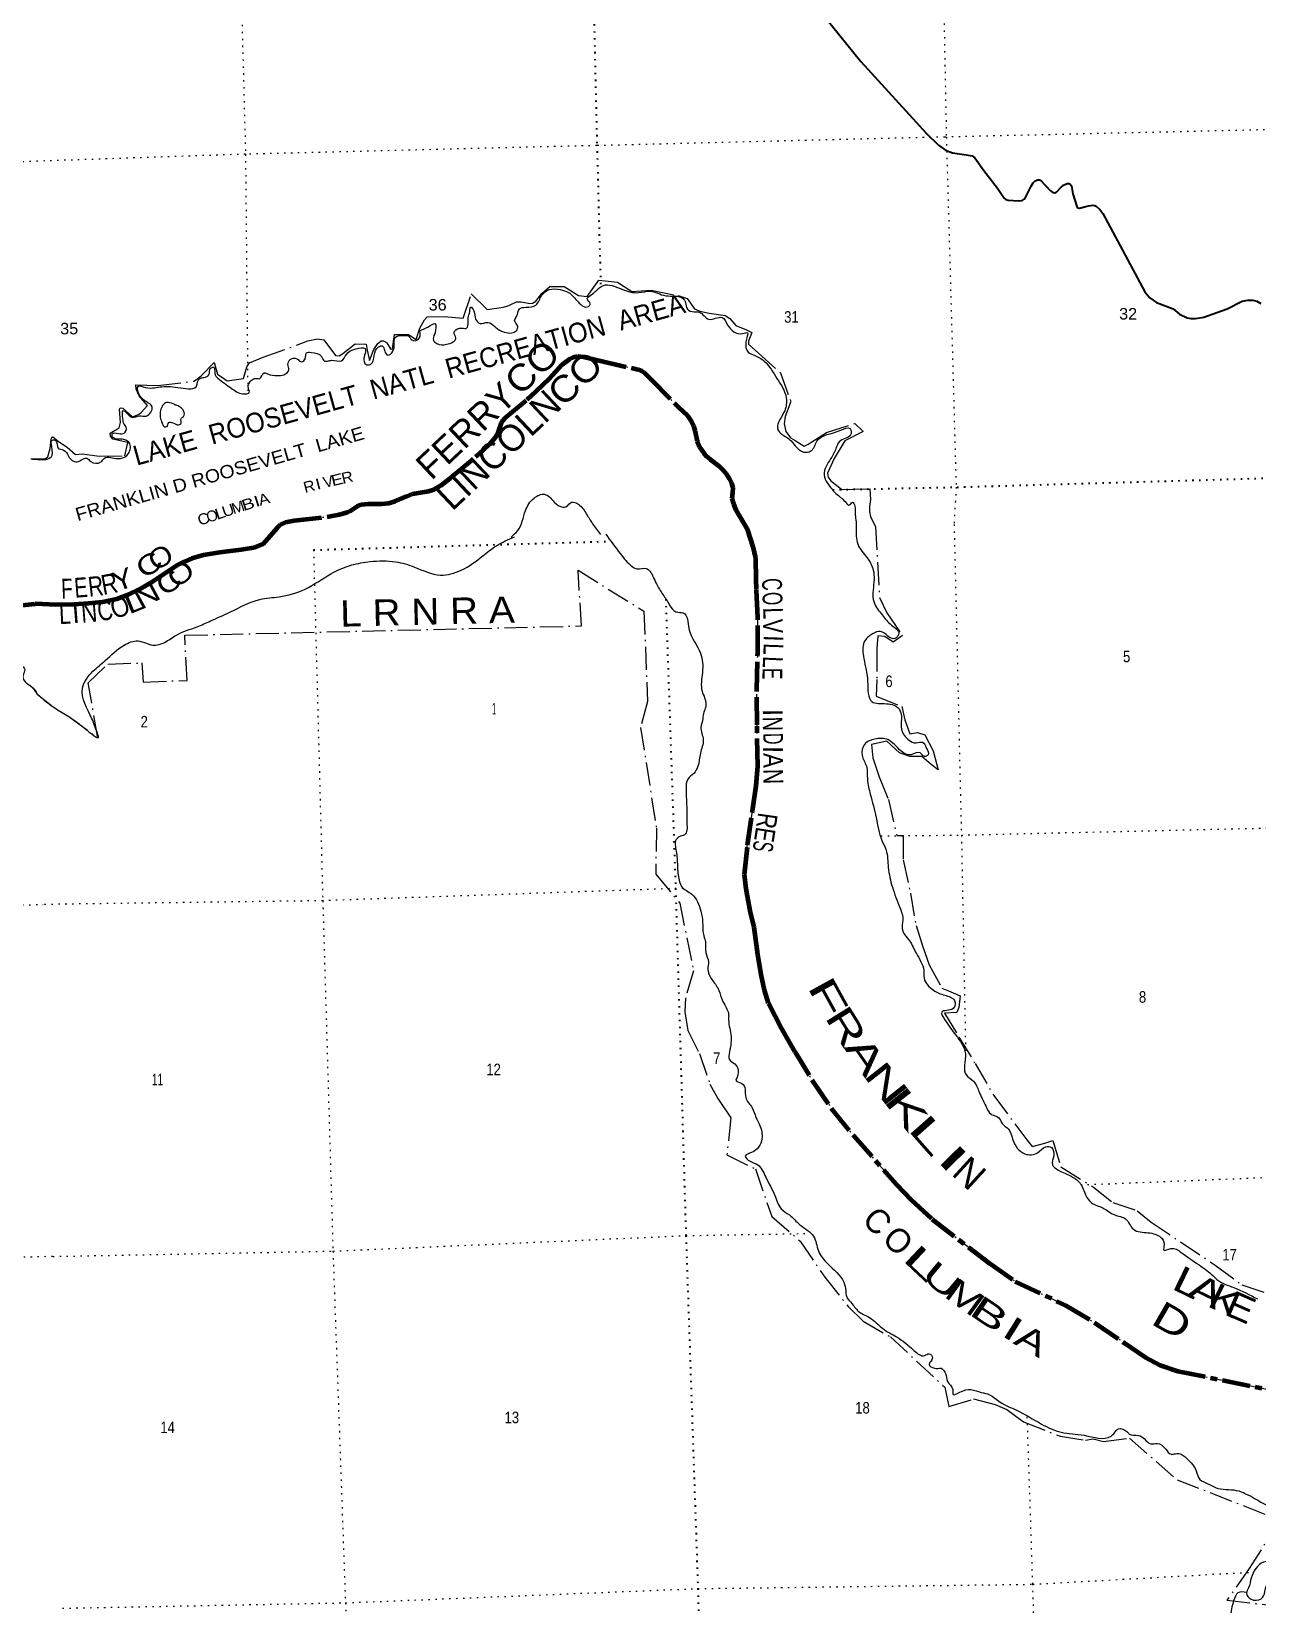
# Model space of a CAD drawing. Header units: feet. Extents: x 493183 to 745759, y 5472 to 195788.
# Drawn here: x 617686 to 636282, y 130156 to 154023 of the extents above; entities that cross this region are included whole.
import ezdxf
from ezdxf.enums import TextEntityAlignment as Align

# ---------------------------------------------------------------- set-up
doc = ezdxf.new("R2010")
doc.units = ezdxf.units.FT
doc.header["$LTSCALE"] = 70
for name, pattern in [('DOT_DASHED', [7.7, 5, -1.2, 0.3, -1.2]), ('DOTTED', [1.5, 0.3, -1.2]), ('LONG_DASH_SHORT_DASH', [9.9, 6, -1.2, 1.5, -1.2])]:
    doc.linetypes.add(name, pattern=pattern)
for name, color, linetype, lineweight in [('11', 7, 'LONG_DASH_SHORT_DASH', 60), ('29', 7, 'Continuous', 25), ('39', 7, 'Continuous', 13), ('44', 7, 'DOT_DASHED', 13), ('6', 7, 'DOTTED', 25), ('7', 7, 'DOTTED', 13)]:
    doc.layers.add(name, color=color, linetype=linetype, lineweight=lineweight)
doc.layers.add('12', color=7, linetype='Continuous')
doc.layers.add('41', color=7, linetype='Continuous')

msp = doc.modelspace()

# ---------------------------------------------------------------- linework, layer by layer
at = {"layer": '11'}
for points in [[(621200.18, 146250.31), (621412.48, 146494.46), (621461.76, 146543.42), (621540.29, 146580.37), (621669.36, 146603.35), (622196.02, 146663.29), (622352.26, 146694.82), (622480.54, 146730.85), (622525.47, 146752.4), (622632.57, 146822.79), (622692.57, 146844.67), (622794.2, 146858.33), (622998.58, 146857.35), (623101.76, 146866.57), (623202.01, 146896.79), (623382.11, 146974.6), (623466.8, 147005.69), (623707.1, 147046.16), (623787.27, 147073.41), (623898.14, 147138.75), (624036.5, 147244.15), (624475.95, 147613.88), (624630.85, 147761.89), (624722.51, 147868.14), (624765.35, 147933.74), (624815.56, 148087.19), (624834.06, 148120.77), (624867.21, 148156.9), (625205.94, 148439.1), (625338.5, 148563.92), (625541.55, 148759.37), (625735.6, 148971.54), (625852.88, 149056.68), (625909.05, 149081.32), (625975.25, 149095.41), (626057.02, 149087), (626289.47, 149031.76), (626887.04, 148893.42), (626940.53, 148875.24), (626976.42, 148853.33), (627081.27, 148750.02), (627499.3, 148324), (627633.75, 148196.92), (627677.79, 148133.63), (627725.15, 148038.4), (627746.75, 147970.98), (627782.14, 147808.7), (627817.15, 147722.1), (627886.75, 147619.94), (627924.88, 147576.98), (627982.78, 147526.23), (628111.07, 147432.22), (628158.52, 147388.66), (628215.61, 147322.59), (628269.71, 147242.26), (628305.52, 147167.25), (628321.92, 147100.76), (628316.6, 147028.79), (628311.17, 146935.04), (628332.24, 146856.76), (628369.99, 146764.04), (628549.32, 146456.45)], [(629264.3, 138549.29), (629061.96, 138902.99), (628865.55, 139279.8), (628801.8, 139475.51), (628753.84, 139713.76), (628705.48, 140019.5), (628646.73, 140432.89), (628592.77, 140657.75), (628526.81, 141016.36), (628503.07, 141230.32), (628546.54, 141675.27), (628621.72, 142192.22), (628679.9, 142579.05), (628701.95, 142875.4), (628692.16, 143504.41), (628685.98, 144038.57), (628700.75, 144592.01), (628703.9, 145128.93), (628683.31, 145558.19), (628676.24, 145715.63), (628671.33, 146030.95), (628629.78, 146205.57), (628550.21, 146454.92)], [(621200.18, 146250.31), (621054.51, 146190.39), (620865.16, 146159.51), (620544.19, 146118.9), (620296.03, 146078.62), (620118.49, 146026.82), (620000.37, 145977.62), (619889.67, 145920.17), (619753.62, 145831), (619512.58, 145666.95), (619338.07, 145568.78), (619154.44, 145476.22), (618979.23, 145411.18), (618764.91, 145366.68), (618552.32, 145344.59), (618329.71, 145329.81), (618054.46, 145324.41), (617854.71, 145332.64), (617739.97, 145337.78)], [(610960.62, 145969.26), (612603.27, 145560.39), (613423.38, 145391.81), (614495.53, 145270.3), (615584.87, 145148.55), (616071.74, 145171.02), (617736.43, 145337.94)], [(629264.3, 138549.29), (629531.91, 138099.95), (629824.89, 137674.1), (630152.41, 137272.18), (630805.44, 136531.41), (631029.61, 136296.29), (631348.59, 136003.05), (632219.54, 135330.75), (632607.59, 135058.39), (633372.16, 134695.56), (633821.73, 134426.43), (634259.13, 134128.19), (634579.07, 133910.35), (634805.7, 133786.48), (635074.46, 133698.37), (636683.87, 133368.64)]]:
    msp.add_lwpolyline(points, dxfattribs=at)
at = {"layer": '29'}
for points in [[(629414.7, 154624.07), (630266.89, 153566.81), (631258.89, 152474.34), (631441.96, 152298.85), (631549.63, 152223.91), (631653.95, 152181.25), (631862.13, 152153.54), (631952.21, 152134.91), (631992.11, 152106.06), (632129.1, 151914), (632338.17, 151647.08), (632439.06, 151493.19), (632464.81, 151474.45), (632499.2, 151461.56), (632659.07, 151455.72), (632710.57, 151460.4), (632740.74, 151478.79), (632762.06, 151502.56), (632847.55, 151676.08), (632879.09, 151727.39), (632909.52, 151755.5), (632949.31, 151771.89), (632977.4, 151771.89), (632990.84, 151765.58), (633136.56, 151610.29), (633178.69, 151579.85), (633208.42, 151575.24), (633220.82, 151579.85), (633239.55, 151589.22), (633301.38, 151661.66), (633337.85, 151692.27), (633396.37, 151718.03), (633424.45, 151718.03), (633437.44, 151710.81), (633461.9, 151680.56), (633482.89, 151559), (633543.83, 151369.06), (633557.87, 151347.98), (633580.11, 151339.95), (633679.73, 151368.54)], [(633679.73, 151368.54), (633716.37, 151379.05), (633782.57, 151387.8), (633813, 151383.12), (633833.4, 151373.51), (633892.58, 151322.22), (633934.44, 151263.1), (634571.63, 150074.59), (634650.93, 149980.23), (634752.36, 149911.6), (635004.26, 149816.48), (635098.64, 149736.08), (635212.75, 149676.2), (635268.85, 149666.39), (635339.06, 149666.39), (635468.51, 149687.7), (635820.68, 149813.85), (636050.61, 149933.39), (636134.45, 149945.2), (636209.77, 149947.44), (636270.62, 149928.7), (636331.48, 149895.91)]]:
    msp.add_lwpolyline(points, dxfattribs=at)
at = {"layer": '39'}
for points in [[(623576.33, 149486.34), (623708, 149544.07), (623803.65, 149590.82), (623801.42, 149437.34), (623781.75, 149335.92), (623835.41, 149286.76), (623980.89, 149276.19), (624121.58, 149376.54), (624095.44, 149454.63), (624122.71, 149493.66), (624236.99, 149520.68), (624277.4, 149517.63), (624309.67, 149679.92), (624333.52, 149775.39), (624347.98, 149842.37), (624393.78, 149784.94), (624423.15, 149658.48), (624487.34, 149591.41), (624609.93, 149608.54), (624714.39, 149544.48), (624769.91, 149501.42), (624831.18, 149470.62), (625038.64, 149481.75), (625061.07, 149552.96), (625014.52, 149640.65), (625043.4, 149695.86), (625086.84, 149814.02), (625183.04, 149838.58), (625337.49, 149872.64), (625426.59, 150020.18), (625539.42, 150105.71), (625704.8, 150105.72), (625830.87, 150064.39), (625975.68, 149918.54), (626134.65, 149851.78), (626161.96, 149888.78), (626115.71, 149964.37), (626176.64, 150028.44), (626390.76, 150177.02), (626526.41, 150156.11), (626774.62, 150069.32), (626893.84, 150060.13), (627068.75, 150082.58), (627306.43, 150013.7), (627569.71, 149969.67), (627605.43, 149912), (627634.14, 149811.76), (627736.02, 149769.84), (627816.84, 149763.75), (627958.68, 149656.18), (628159.69, 149683.31), (628245.24, 149568.31), (628340.51, 149467.69), (628472.33, 149438.61), (628548.67, 149450.57), (628541.86, 149399.94), (628521.8, 149314.66), (628555.99, 149156.01), (628645.83, 149111.78), (628801.38, 149020.7), (628993.43, 148758.92), (629133.89, 148463.57), (629110.48, 148269.2), (629037.2, 148134.16), (629003.18, 148042.48), (629008.77, 147980.04), (629136.59, 147868.09), (629206.58, 147811.26), (629396.33, 147642.29), (629508.85, 147659.17), (629599.97, 147806.76), (629960.88, 147973.06), (630099.35, 148000.67), (630119.45, 147922.43), (629954.81, 147811.4), (629872.01, 147653.93), (629738.6, 147422.54), (629707.5, 147294.59), (629756.91, 147172.66), (629908.52, 146996.69), (630044.81, 146868.81), (630083.91, 146837.46), (630137.32, 146879.15), (630175.06, 146821.53), (630177.72, 146714.6), (630190.4, 146609.93), (630196.43, 146501.13)], [(617675.41, 147536.71), (617784.29, 147529.67), (617901.24, 147530.52), (617983.08, 147564.82), (617993.23, 147724.55), (618002.86, 147823.71), (618049.37, 147818.79), (618090.63, 147700.69), (618174.02, 147672.45), (618246.92, 147579.35), (618378.13, 147493.74), (618526.03, 147547.83), (618583.72, 147498.77), (618737.15, 147492.43), (618790.27, 147546.22), (618996.06, 147543.18), (619137.96, 147595.11), (619176.03, 147767.64), (619085.68, 147832.04), (618915.27, 147872.29), (618910.14, 147916.58), (619004.72, 147924.95), (619091.34, 147929.09), (619123.45, 148016.68), (619087.83, 148070.32), (619073.83, 148146.69), (619074.75, 148271.88), (619130.17, 148232.86), (619218.5, 148168.4), (619324.87, 148189.17), (619427.77, 148187.65), (619515.01, 148329.08), (619424.31, 148407.62), (619305.76, 148552.09), (619301.64, 148636.78), (619416.93, 148623.45), (619664.75, 148633.55), (619945.57, 148614.18), (620194.65, 148654.59), (620201.71, 148695.14), (620254.47, 148763.06), (620300.58, 148774.28), (620376.27, 148812.47), (620406.01, 148914.14), (620448.03, 148927.28), (620466.42, 148836.88), (620514.68, 148761.35), (620716.02, 148612.85), (620893.69, 148524.33), (620989.93, 148546.88), (620971.55, 148637.27), (620994.28, 148696.37), (621037.47, 148743.86), (621099.6, 148759.52), (621142.08, 148754.5), (621216.52, 148843.13), (621267.36, 148826.2), (621411.12, 148803.48), (621511.7, 148814.02), (621590.46, 148890.64), (621576.36, 148971.05), (621608.82, 149044.52), (621709.35, 149057.07), (621785.13, 149010.48), (621838.45, 149056.19), (621856.4, 149145.46), (621930.82, 149153.34), (622083.65, 149090.46), (622129.7, 149022.95), (622190.16, 149024.43), (622238.34, 149033.68), (622387.79, 149025.23), (622461.98, 149123.94), (622603.13, 149206.13), (622746.18, 149211.65), (622728.43, 149033.56), (622756.13, 148973.68), (622826.78, 148971.37), (622885.95, 149106.06), (622949.26, 149236.81), (623007.31, 149254.38), (623043.58, 149174.52), (623091.54, 149111.09), (623166.68, 149171.47), (623188.21, 149279), (623201.82, 149380.27), (623328.15, 149409.61), (623402.93, 149403.36), (623456.89, 149342.1), (623553.54, 149348.5), (623576.33, 149486.34)], [(619885.52, 148352.28), (619701.4, 148376.04), (619668.14, 148334.85), (619640.06, 148166.6), (619666.35, 148082.46), (619708.12, 148024.93), (619755.84, 148052.35), (619766.98, 148090.98), (619831.68, 148084.48), (619917.09, 148056.29), (619956.8, 148081.49), (619953.43, 148135.92), (620004.28, 148199.74), (619979.95, 148285.96), (619928.35, 148333.14), (619849.09, 148357.45)], [(624960.5, 146351.26), (625061.59, 146450.08), (625179.08, 146753.75), (625309.51, 146942.68), (625469.4, 147001.1), (625615.51, 146883.55), (625744.5, 146805.95), (625798.72, 146815.35), (625875.78, 146879.82), (625985.52, 146846.17), (626104.07, 146701.7), (626196.47, 146554.57), (626314.95, 146390.26)], [(617774.07, 143969.81), (617986.48, 143794.5), (618288.91, 143603.86), (618508.18, 143439.51), (618604.63, 143361.07), (618702.5, 143308.88), (618686.93, 143373.08), (618603.29, 143595.05), (618459.61, 144063.77), (618618.97, 144315.63), (618804.56, 144477.32), (619091.19, 144711.97), (619303.21, 144775.43), (619524.14, 144714.01), (619704.46, 144754.53), (619885.18, 144865.67), (620198.51, 144989.99), (620401.88, 145079.47), (620702.85, 145215.61), (621149.61, 145405.59), (621440.69, 145446.68), (621836.78, 145562.84), (622226.2, 145793.85), (622543.33, 145928.35), (622822.09, 145979.24), (623208.84, 145976.16), (623496.65, 145896.13), (623888.09, 145776.15), (624204.6, 145850.12), (624531.9, 146067.57), (624737.86, 146219.64), (625012.58, 146356.15)], [(626395.66, 146394.68), (626613.46, 146104.05), (626799.29, 145904.63), (626874.65, 145868.06), (627007.36, 145877.21), (627112.93, 145752.58), (627163.78, 145642.81), (627262.14, 145481.7), (627364.52, 145320.68), (627459.47, 145220.01), (627572.7, 145200.46), (627658.72, 144962.4), (627834.44, 144589.25), (627863.25, 144299.42), (627857.75, 144012.82), (627896.34, 143910.84), (627907.82, 143761.82), (627877.6, 143674.36), (627863.96, 143567.12), (627840.06, 143467.71), (627874.65, 143276.87), (627831.02, 143072.09), (627795.2, 142877.59), (627731.28, 142767.16), (627640.68, 142678.3), (627613.87, 142530.4), (627624.93, 142224.02), (627627.78, 142012.26), (627589.58, 141833.83), (627507.7, 141803.68), (627464.35, 141762.32), (627464.39, 141584.79), (627483.53, 141365.34), (627508.75, 141144.02), (627547.16, 141050.1), (627700.9, 140932.64), (627837.75, 140673.58), (627865.8, 140504.77), (627870.82, 140373.76), (627909.48, 140180.99), (627914.5, 140049.98), (627954.02, 139907.67), (627944.49, 139796.49), (627994.03, 139656.43), (628094.02, 139511.49), (628151.94, 139357.5), (628200.59, 139255.75), (628261.07, 139077.62), (628259.52, 139057.41), (628293.49, 138806.03), (628273.39, 138541.28), (628269.85, 138432.26), (628352.12, 138357.52), (628406.68, 138261.96), (628394.58, 138174.93), (628385.25, 138142.43), (628369.89, 138109.79), (628453.48, 138065.35), (628518.82, 137851.01), (628617.13, 137691.91), (628674.81, 137548.01), (628729.83, 137432.28), (628764.84, 137223.29), (628713.41, 137095), (628606.47, 137015.84), (628513.07, 136961.21), (628585.37, 136882.2), (628701.4, 136828.42), (628822.55, 136639.6), (628959.77, 136364.4), (629059.14, 136158.93), (629182.09, 136066.98), (629340.55, 135919.38), (629548.01, 135742.66), (629623.6, 135520.49), (629760.94, 135328.01), (630007.09, 135045.27), (630036.27, 134914.82), (630048.23, 134832.39), (630131.38, 134719.34), (630240.98, 134594.8), (630400.06, 134507.73), (630593.07, 134346.81), (630807.52, 134216.65), (631069.98, 134012.97), (631230.89, 133934.01), (631300.74, 133961.87), (631352.54, 133898.52), (631300.42, 133800.47), (631380.31, 133741.81), (631484.97, 133744.26)], [(630196.43, 146501.13), (630219.23, 146242.69), (630360.92, 146036.19), (630453.79, 145850.74), (630452.64, 145550.12), (630465.09, 145358.76), (630588.15, 145174.02), (630732.8, 145013.98), (630840.52, 144883.35), (630781.71, 144813.39), (630565.8, 144919.3), (630441.79, 144882.11), (630317.72, 144760.19), (630311.43, 144507.87), (630367.79, 144158.16), (630433.15, 143855.06), (630653.39, 143823.89), (630846.55, 143743.67), (630880.4, 143585.08), (630881.81, 143435.83), (630996.36, 143271.06), (631102.05, 143229.15), (631202.51, 143239.56), (631263.1, 143144.14), (631287.47, 143047.87), (631231.66, 143022.36), (631165.91, 143079.33), (631029.64, 143049.93), (630875.32, 143104.83), (630673.94, 143279.67), (630478.46, 143285.2), (630321.16, 143206.88), (630284.7, 143040.61), (630348.88, 142876.68), (630365.63, 142673.31), (630409.02, 142450.4), (630497.72, 142095.39), (630584.19, 141750.42), (630648, 141602.62), (630682.24, 141339.14), (630743.44, 141042), (630857.35, 140729.94), (630902.14, 140533.28), (630890.83, 140411.98), (631001.81, 140226.95), (631109.01, 140031.75), (631219.51, 139780.14), (631224.3, 139659.21), (631369.46, 139476.99), (631538.37, 139400.24), (631685.2, 139320.96), (631665.88, 139197.44), (631491.87, 139144.97), (631538.84, 139029.05), (631707.39, 138792.92), (631850.75, 138513.83), (631866.3, 138187.38), (631975.15, 138095.1), (632055.16, 137943.65), (632158.98, 137720.12), (632248.54, 137591.08), (632352.26, 137547.1), (632410.79, 137453.65), (632503.32, 137371.08), (632567.22, 137219.25), (632753.65, 136993.62), (632946.61, 137010.23), (633071.43, 137099.89), (633156.24, 137089.77), (633191.37, 136963.49), (633170.27, 136829.85), (633260.78, 136747.23), (633360.56, 136699.13), (633589.57, 136549.14), (633676.4, 136363.55), (633757.4, 136256.5), (633934.51, 136173.88), (634116.2, 136067.17), (634280.72, 136006.45), (634399.11, 135849.84), (634625.89, 135796.63), (634812.74, 135728.37), (634865.56, 135620.66), (634861.51, 135533.82), (634967.73, 135556.47), (635120.04, 135501.52), (635396.36, 135308.25), (635580.85, 135167.31), (635667.28, 135086.61), (635921.81, 134965.46), (636282.25, 134792.31)], [(615438.74, 144332.57), (615480.23, 144363.86), (615639.46, 144359.85), (615799.21, 144335.7), (615879.79, 144257.13), (615931.63, 144121.4), (616053.24, 144092.24), (616303.55, 144149), (616423.13, 144198.41), (616480.61, 144312.74), (616613.2, 144326.19), (616820.58, 144329.46), (617015.99, 144328.38), (617123.09, 144314.99), (617171.71, 144304.13), (617235.6, 144325.91), (617281.17, 144355.29), (617316.99, 144372.33), (617351.05, 144379.24), (617368.29, 144413.94), (617396.47, 144414.66), (617428.62, 144417.5), (617466.35, 144438.61), (617531.59, 144408.02), (617583.58, 144344.85), (617557.84, 144249.47), (617573.9, 144173.28), (617641.83, 144116.56), (617701.46, 144069.71), (617774.07, 143969.81)], [(631484.97, 133744.26), (631551.33, 133661.07), (631580.28, 133540.71), (631659.63, 133417.48), (631667.39, 133343.02), (631769.3, 133377.68), (631935.53, 133417.87), (632091.59, 133375.11), (632215.25, 133339.67), (632376.9, 133228.45), (632627.45, 133105.19), (633006.88, 132894.15), (633303.72, 132771.96), (633655.25, 132723.68), (634060.34, 132710.95), (634113.53, 132762.62), (634170.61, 132820.44), (634300.45, 132779.09), (634337.56, 132741.63), (634474.99, 132720.63), (634568.83, 132668.35), (634657.1, 132595.77), (634759.7, 132600.18), (634890.61, 132512.45), (634972.93, 132435.69), (635023.16, 132440.9), (635089.49, 132446.49), (635214.12, 132368.7), (635351.32, 132182.27), (635408.63, 132054.49), (635520.78, 131994.57), (635645.09, 131930.9), (635960.25, 131887.82), (636236.96, 131765.17), (636467.47, 131637.4), (636663.52, 131518.92), (636735.82, 131439.91), (636696.24, 131321.98), (636662.79, 131200.15), (636627.39, 130987.5), (636579.8, 130867.36), (636530.27, 130831.91), (636371.95, 130797.95), (636255.36, 130700.42), (636186.14, 130557.58), (636145.24, 130409.36), (636116.81, 130332.03), (636183.39, 130238.77), (636336.32, 130244.36), (636394.25, 130352.63), (636418.52, 130435.91), (636497.12, 130433.71), (636597.04, 130379.56), (636739.82, 130388.94), (636810.22, 130392.6), (636868.47, 130486.76), (636983.41, 130568.12), (637116.01, 130670.07), (637201.49, 130718.47), (637227.45, 130815.91), (637318.03, 130993.53), (637370.01, 131273.15), (637431.69, 131393.61), (637501.45, 131425.5), (637668.98, 131409.24), (637993.07, 131328.04), (638369.68, 131240), (638656.18, 131129.68), (638817.83, 131018.46), (639007.11, 130932.09), (639045.77, 130914.84), (639151.73, 130860.83), (639224.98, 130828.24), (639334.9, 130865.1), (639474.07, 130856.25), (639704.41, 130823.29), (640117.67, 130717.95), (640457.91, 130635.11), (640545.11, 130608.9), (640674.88, 130658.33), (640763.68, 130650.32), (640826.68, 130625.56), (640860.04, 130575.9), (640914.39, 130577.17), (640945.27, 130547.63), (641041.38, 130572.07), (641112.71, 130535.4), (641208.61, 130481.15), (641297.41, 130473.14), (641381.72, 130485.19), (641479.95, 130416.88)], [(636116.82, 130336.38), (635985.83, 130335.03), (635920.17, 130212.45), (635886.72, 130090.63), (635849.38, 129962.66), (635763.61, 129926.36), (635559.81, 129943.8), (635403.22, 129921.99), (635225.95, 129923.9), (635151.04, 129678.05), (635154.07, 129458.22), (635261.41, 129256.97), (635392.8, 129060.32), (635448.6, 128910.32), (635633.76, 128827.89), (635761.36, 128621.06), (635716.67, 128462.66), (635679.23, 128338.73), (635716.21, 128131.8), (635774.51, 128048.43), (635701.82, 127881.31), (635662.23, 127763.37), (635757.97, 127628.43), (635802.05, 127375.27), (635874.33, 127209.51), (635893.53, 127074.79), (635953.14, 126934.97), (635952.37, 126880.48), (636036.24, 126823.93), (636017.02, 126696.39), (635935.56, 126472.57), (635851.07, 126293.07), (635783.44, 126168.43), (635847.3, 126058.5)]]:
    msp.add_spline(points, degree=3, dxfattribs=at)
at = {"layer": '44'}
for points in [[(622989.84, 149327.96), (623027.73, 149327.24), (623069.11, 149306.3), (623124.24, 149217.52), (623128.48, 149204.02), (623159.29, 149206.4), (623190.09, 149424.81), (623406.93, 149424.81), (623519.22, 149348.52), (623578.31, 149523.32), (623646.48, 149649.04), (623685.97, 149691.59), (623943.68, 149699.64), (624232.14, 149670.7), (624356.36, 150040.34), (624597.47, 149802.52), (624843.55, 149839.11), (624924.03, 149865.01), (625043.21, 149921.02), (625108.73, 149921.91), (625252.53, 149894.9), (625285.42, 149901.45), (625333.56, 149928.76), (625424.84, 150049.26), (625545.95, 150151.92), (625765.52, 150154.75), (625983.46, 150014.75), (626116.83, 150002.83), (626290.59, 150249.59), (626573.69, 150218.21), (626789.67, 150076.14), (627083.65, 150097.39), (627495.65, 150015.43), (627631.18, 149973.71), (627742.91, 149814.31), (627821.64, 149777), (627966.54, 149750.9), (628209.5, 149714.25), (628276.77, 149667.85), (628367.29, 149564.32), (628532.6, 149497.09), (628613.6, 149456.14), (628560.59, 149325.97), (628559.42, 149280.73), (628712.32, 149144.38), (629046.01, 148845.1), (629203.03, 148407.91), (629115.28, 148181.93), (629102.4, 148068.26), (629128.39, 147953.08), (629200.2, 147857.49), (629271.65, 147816.78), (629407.08, 147733.29), (629467.72, 147761.45), (629744.8, 147937.43), (630174.6, 148074.25), (630299.3, 147951.45), (630021.41, 147814.05), (629858.46, 147543.5), (629758.58, 147319.16), (629770.05, 147259.06), (629811.43, 147202.6), (629895.08, 147140.41), (629975.5, 147071.99), (630144.15, 147076.82), (630401.96, 147082.84), (630409.69, 146921.19), (630396.81, 146816.21), (630394.45, 146735.9), (630413.6, 146663.89), (630488.79, 146509.28)], [(617675.41, 147536.71), (617899.11, 147545.67), (617933.46, 147569.17), (617967.87, 147694.93), (617985.84, 147836.16), (618006.58, 147877.14), (618095.51, 147803.49), (618225.2, 147715.03), (618355.51, 147606.48), (618458.07, 147613.71), (618713.11, 147577.43), (619099.85, 147583.48), (619148.37, 147784.34), (618920.5, 147838.68), (618885.6, 147882.51), (618881.63, 147928.61), (619014.22, 148007.16), (619037.79, 148092.36), (619021.52, 148292.96), (619032.18, 148311.02), (619073.44, 148308.66), (619220.04, 148178.48), (619306.76, 148209.4), (619347.53, 148242.81), (619445.03, 148348.43), (619320.58, 148493.48), (619275.45, 148596.77), (619270.14, 148660.72), (619602.96, 148651), (620147.01, 148718.27), (620190.75, 148743.53), (620263.82, 148801.72), (620455.46, 148998.11), (620505.2, 148823.41), (620617.79, 148745.6), (620654.68, 148724.08), (620901.57, 148755.92), (620950.5, 148935.8), (620994.98, 148994.14), (621197.92, 149078.91), (621875.43, 149327.33), (622024.38, 149357.34), (622122.76, 149345.11), (622299.44, 149105.28), (622351.62, 149101.41), (622407.35, 149134.8), (622594.28, 149281.41), (622761.63, 149278.6), (622778.51, 149188.62), (622813.61, 149030.84), (622879.05, 149195.79), (622938.4, 149289.6), (622989.84, 149327.96)], [(621200.18, 146250.31), (621412.48, 146494.46), (621461.76, 146543.42), (621540.29, 146580.37), (621669.36, 146603.35), (622196.02, 146663.29), (622352.26, 146694.82), (622480.54, 146730.85), (622525.47, 146752.4), (622632.57, 146822.79), (622692.57, 146844.67), (622794.2, 146858.33), (622998.58, 146857.35), (623101.76, 146866.57), (623202.01, 146896.79), (623382.11, 146974.6), (623466.8, 147005.69), (623707.1, 147046.16), (623787.27, 147073.41), (623898.14, 147138.75), (624036.5, 147244.15), (624475.95, 147613.88), (624630.85, 147761.89), (624722.51, 147868.14), (624765.35, 147933.74), (624815.56, 148087.19), (624834.06, 148120.77), (624867.21, 148156.9), (625205.94, 148439.1), (625338.5, 148563.92), (625541.55, 148759.37), (625735.6, 148971.54), (625852.88, 149056.68), (625909.05, 149081.32), (625975.25, 149095.41), (626057.02, 149087), (626289.47, 149031.76), (626887.04, 148893.42), (626940.53, 148875.24), (626976.42, 148853.33), (627081.27, 148750.02), (627499.3, 148324), (627633.75, 148196.92), (627677.79, 148133.63), (627725.15, 148038.4), (627746.75, 147970.98), (627782.14, 147808.7), (627817.15, 147722.1), (627886.75, 147619.94), (627924.88, 147576.98), (627982.78, 147526.23), (628111.07, 147432.22), (628158.52, 147388.66), (628215.61, 147322.59), (628269.71, 147242.26), (628305.52, 147167.25), (628321.92, 147100.76), (628316.6, 147028.79), (628311.17, 146935.04), (628332.24, 146856.76), (628369.99, 146764.04), (628549.32, 146456.45)], [(628764.93, 139647.45), (628722.14, 139912.73), (628637.16, 140487.09), (628542.9, 140898.44), (628507.89, 141172.79), (628507.86, 141415.46), (628602.31, 142055.79), (628684.36, 142611.52), (628701.2, 142833.26), (628690.33, 143619.8), (628686.23, 144091.09), (628710.34, 144845.43), (628682.78, 145568.64), (628676.45, 145956), (628626.88, 146214.66), (628550.21, 146454.92)], [(630488.79, 146509.28), (630547.33, 145436.97), (630658.37, 145201.94), (630895.92, 144858.01), (630757.78, 144759.79), (630630.54, 144843.46), (630524.76, 144853.18), (630505.69, 144663.71), (630510.34, 144191.11), (630497.02, 143937.39), (630886.83, 143781.28), (630930.46, 143581.21), (631009.81, 143366.77), (631124.11, 143385.24), (631235.84, 143349.36), (631363.1, 143110.64), (631437.31, 142822.53), (631330.53, 142898.75), (631192.2, 143021.02), (631010.44, 143024.66), (630854.12, 143079.22), (630661.44, 143257.47), (630425.14, 143206.54), (630446.96, 143002.83), (630543.98, 142715.4), (630686.18, 142370.39), (630809.59, 141822.44), (630905.93, 141822.44), (630906.18, 141453.73), (631016.36, 140951.15), (631102.18, 140456.11), (631203.09, 140148.45), (631299.39, 139862.82), (631494.19, 139508.84), (631595.96, 139468.72), (631770.25, 139392.52), (631753.89, 139214.28), (631722.99, 139137.89), (631532.64, 139127.46), (631753.88, 138763.98), (631998.23, 138364.77), (632281.14, 137879.88), (632782.59, 137206.44), (632861.78, 137107.51), (633057.91, 137153.84), (633179.55, 137198.62), (633299.16, 136794.8), (633792.74, 136489.29), (634089.07, 136254.1), (634456.91, 136131.02), (634666.97, 135958.39), (635639.11, 135306.84), (636043.9, 135007.52), (636742.91, 134776.7)], [(621184.18, 146249.89), (621054.51, 146190.39), (620865.16, 146159.51), (620544.19, 146118.9), (620118.49, 146026.82), (619889.67, 145920.17), (619512.58, 145666.95), (619154.44, 145476.22), (618926.78, 145399.2), (618552.32, 145344.59), (618329.71, 145329.81), (618054.46, 145324.41), (617736.43, 145337.94)], [(610954.05, 145970.9), (612603.27, 145560.39), (613423.38, 145391.81), (614495.53, 145270.3), (615584.87, 145148.55), (616071.74, 145171.02), (617736.43, 145337.94)], [(617774.08, 143969.8), (618013.17, 143773.81), (618089.01, 143724.14), (618251.99, 143628.89), (618694.59, 143302.34), (618544.74, 144142.77), (618843.65, 144423.45), (619358.35, 144443.35), (619382.35, 144150.17), (620046.2, 144178.1), (620009.7, 144861.23), (626027.61, 145002.8), (625976.67, 145848.56), (626976.23, 145225.73), (627029.2, 143855.03), (626924.96, 143462.63), (627165.47, 141932.9), (627153.93, 141238.71), (627518.17, 140799.76), (627727.11, 139770.23), (627607.2, 139361.42), (627597.61, 139149.72), (627640.68, 138865.28), (627817.2, 138516.96), (627976.73, 138051.62), (628095.25, 137831.29), (628294.62, 137539.29), (628233.21, 136976.81), (628667.89, 136764.61), (628912.89, 136041.58), (629345.8, 135670.44), (629716.94, 135125.02), (630074.49, 134679.51), (630298.91, 134453.26), (630713.51, 134215.51), (631538.14, 133455.27), (631602.45, 133160.93), (631971.95, 133275.24)], [(617662.35, 144104.33), (617701.27, 144069.98), (617774.08, 143969.8)], [(629264.3, 138549.29), (628865.55, 139279.8), (628801.8, 139475.51), (628764.93, 139647.45)], [(629264.3, 138549.29), (629531.91, 138099.95), (629824.89, 137674.1), (630152.41, 137272.18), (630805.44, 136531.41), (631029.61, 136296.29), (631348.59, 136003.05), (632219.54, 135330.75), (632607.59, 135058.39), (633372.16, 134695.56), (633821.73, 134426.43), (634259.13, 134128.19), (634579.07, 133910.35), (634805.7, 133786.48), (635074.46, 133698.37), (636683.87, 133368.64)], [(631971.95, 133275.24), (632302.42, 133193.63), (632479.81, 133112.84), (632730.45, 132928.99), (633290.2, 132709.35), (633673.9, 132648.11), (633787, 132670.74), (633945.34, 132631.14), (634338.27, 132678.9), (635062.07, 132050.33), (636623.2, 131439.21), (636157.63, 130703.37), (635817.15, 130220.62), (636461.82, 130147.06)]]:
    msp.add_lwpolyline(points, dxfattribs=at)
at = {"layer": '6'}
msp.add_line((621964.11, 146156.91), (626475.65, 146287.92), dxfattribs=at)
for points in [[(625552.28, 178867.88), (625714.61, 173556.35), (625874.73, 168252.84), (626006.92, 162936.54), (626139.72, 157596.02), (626263.11, 152309.78), (626318.96, 150145.9)], [(629838.92, 147069.9), (631724.87, 147109.79), (637015.19, 147263.5), (642349.14, 147365.79), (647678.2, 147502.28), (648577.07, 147516.04)], [(627305.88, 145412.2), (627455.22, 141019.71), (627612.37, 135753.96), (627793.76, 130397.99), (627909.48, 125094.96), (628039.98, 119762.02), (628210.7, 114432.03), (628349.39, 109093.22), (628506.21, 103754.84), (628586.14, 100535.17)]]:
    msp.add_lwpolyline(points, dxfattribs=at)
at = {"layer": '7'}
for points in [[(630872.78, 179024.35), (631015.26, 173700.22), (631174.01, 168370.43), (631357.15, 163033.17), (631455.13, 157714.01), (631562.59, 152419.3), (631710.76, 147109.45), (631679.49, 146542.75)], [(620231.83, 178709.4), (620389.23, 173434.09), (620544.45, 168084.02), (620671.81, 162799.9), (620789.95, 157481.23), (620932.38, 152159.12), (620967.35, 148528.86)], [(648424.29, 152803.81), (647565, 152784.73), (642197.95, 152715.95), (636914.18, 152542.21), (631538.35, 152420.73), (626261.54, 152291.58), (620930.31, 152161.09), (617551.81, 152046.37)], [(631679.49, 146542.75), (631790.69, 141831.03), (631855.36, 138501.61)], [(621964.11, 146156.91), (622104.45, 140834.28), (622258.74, 135518.03), (622447.71, 130182.42), (622643.76, 124889.33), (622762.7, 119533.92), (622976.72, 114247.31), (622932.83, 108966.78), (623178.92, 103686.97), (623215.38, 102369.72)], [(630567.54, 141816.77), (631790.69, 141831.03), (637130.82, 141953.67), (642440.94, 142067.54), (647764.31, 142218.03), (648730.58, 142203.21)], [(627570.93, 141023.72), (622104.45, 140834.28), (617861.92, 140777.59)], [(607009.79, 140373.16), (611504.05, 140541.98), (616810.16, 140751.64), (617861.92, 140777.59)], [(647940.8, 136892.17), (642578.52, 136777.12), (637292.51, 136665.83), (633612.28, 136519.53)], [(618008.87, 135437.51), (622258.74, 135518.03), (627612.37, 135753.96), (629500.41, 135786.29)], [(618008.87, 135437.51), (616958.07, 135408.23), (611643.51, 135214.47), (606327.29, 135006.57), (600966.11, 134823.72), (595528.96, 134618.78), (590149.86, 134506.02), (587120.53, 134438.67)], [(633782.11, 100680.98), (633675.54, 103948.13), (633529.53, 109254.49), (633529.53, 109254.49), (633356.11, 114614.68), (633226.48, 119909.31), (633034.46, 125202.49), (632873.37, 130464.11), (632789.33, 133015.64)], [(618155.73, 130100.33), (622447.71, 130182.42), (627793.76, 130397.99), (632873.37, 130464.11), (636224.38, 130648.97)]]:
    msp.add_lwpolyline(points, dxfattribs=at)

# ---------------------------------------------------------------- texts
at = {"layer": '12', "width": 1.1}
for p in [(625098.1, 148479.67), (625750.57, 148309.18)]:
    msp.add_text('CO', height=400, rotation=43.771, dxfattribs=at).set_placement(p)
at = {"layer": '12'}
for s, p in [('FERRY', (623752.19, 147199.6)), ('LINCOLN', (624068.02, 146733.85))]:
    msp.add_text(s, height=400, rotation=43.331, dxfattribs=at).set_placement(p)
for s, rotation, width, p in [('C', 33.423, 1.3, (619550.03, 145811.99)), ('O', 29.98, 1.15, (619718.17, 145917.65)), ('Y', 20.641, 1.15, (619121.41, 145568.84)), ('C', 32.156, 1.25, (619846.32, 145542.81)), ('O', 33.88, 1.25, (620030.26, 145673.24)), ('F', 1.829, 0.7, (618227.4, 145421.02)), ('E', 4.385, 0.75, (618446.58, 145438.36)), ('R', 6.377, 0.8, (618676.41, 145458.34)), ('R', 10.691, 0.85, (618894.78, 145495.14)), ('N', 28.254, 1.3, (619506.87, 145338.72)), ('N', 4.385, 0.85, (618572.12, 145060.75)), ('C', 10.07, 0.8, (618826.87, 145091.61)), ('O', 17.623, 0.9, (619072.17, 145148.13)), ('L', 22.141, 1.3, (619303.02, 145231.28)), ('L', 2.617, 0.8, (618199.68, 145034.85))]:
    msp.add_text(s, height=300, rotation=rotation, dxfattribs=dict(at, width=width)).set_placement(p, align=Align.CENTER)
msp.add_text('I', height=300, rotation=4.553, dxfattribs=at).set_placement((618368.77, 145047.06), align=Align.CENTER)
at = {"layer": '41'}
for s, height, rotation, width, p in [('FRANKLIN D ROOSEVELT  LAKE', 199.9, 15.974, 1.1, (620569.12, 147217.77)), ('V', 165.2, 13.411, 1.05, (622204.91, 147114.27)), ('E', 165.2, 13.411, 1.25, (622341.48, 147144.03)), ('R', 165.2, 13.411, 1.1, (622494.71, 147178.76)), ('R', 165.2, 14.604, 1.1, (621919.22, 147042.11)), ('I', 165.2, 14.604, 1.25, (622054.5, 147077.39)), ('L', 165.2, 18.974, 1.25, (620571.87, 146636.37)), ('U', 165.2, 18.974, 1.15, (620695.48, 146678.87)), ('M', 165.2, 17.688, 1.05, (620842.71, 146726.84)), ('B', 165.2, 17.688, 1.3, (620995.75, 146775.63)), ('I', 165.2, 17.688, 1.35, (621128.95, 146818.12)), ('A', 165.2, 16.54, 1.15, (621235.19, 146848.6)), ('C', 165.2, 18.974, 1.1, (620320.92, 146550.09)), ('F', 413.1, 298.869, 1.75, (629588.42, 139272.65)), ('R', 413.1, 301.996, 1.5, (629867.96, 138814.19)), ('A', 413.1, 305.123, 1.6, (630168.4, 138367.92)), ('N', 413.1, 308.25, 1.6, (630489.46, 137934.63)), ('K', 413.1, 308.25, 1.75, (630796.41, 137545.3)), ('L', 413.1, 311.377, 1.95, (631158.57, 137143.09)), ('I', 413.1, 314.504, 2.3, (631516.25, 136780.11)), ('L', 363.6, 316.772, 2.05, (631080.57, 135202.4)), ('U', 363.6, 320.264, 1.65, (631383.86, 134938.64)), ('M', 363.6, 324.017, 1.4, (631740.44, 134670.74)), ('B', 363.6, 326.017, 1.7, (632117.31, 134413.34)), ('D', 413.1, 330.139, 1.4, (634887.12, 134285.61)), ('I', 363.6, 327.864, 1.8, (632478.86, 134186.6)), ('A', 363.6, 330.481, 1.45, (632767.92, 134006.76))]:
    msp.add_text(s, height=height, rotation=rotation, dxfattribs=dict(at, width=width)).set_placement(p, align=Align.CENTER)
for s, height, rotation, p in [('O', 165.2, 18.974, (620451.31, 146594.93)), ('N', 413.1, 317.631, (631773.72, 136548.57)), ('C', 363.6, 314.679, (630389.81, 135848.33)), ('O', 363.6, 315.716, (630704.98, 135547.7))]:
    msp.add_text(s, height=height, rotation=rotation, dxfattribs=at).set_placement(p, align=Align.CENTER)
at = {"layer": '44'}
for s, height, rotation, width, p in [('LAKE  ROOSEVELT  NATL  RECREATION  AREA', 300, 15.581, 0.95, (623451.67, 148596.94)), ('C', 300, 272.866, 0.65, (628769.42, 145627.6)), ('L R N R A', 400, 1.348, 1.1, (623696.43, 145022.98)), ('O', 300, 272.866, 0.65, (628776.28, 145410.54)), ('V', 300, 271.742, 0.8, (628781.24, 144996.04)), ('L', 300, 271.742, 0.8, (628785.44, 145191.16)), ('L', 300, 267.969, 0.8, (628788.83, 144656.74)), ('I', 300, 267.969, 0.85, (628790.84, 144819.53)), ('L', 300, 267.443, 0.8, (628780.33, 144460.34)), ('E', 300, 269.419, 0.65, (628773.79, 144281)), ('N', 300, 270.886, 0.75, (628777.94, 143517.06)), ('D', 300, 271.275, 0.6, (628785.72, 143288.82)), ('A', 300, 269.787, 0.85, (628784.72, 142962.42)), ('N', 300, 271.275, 0.8, (628787.04, 142715.55)), ('R', 300, 261.948, 0.8, (628692.81, 142067.35)), ('E', 300, 261.155, 0.8, (628661.68, 141859.15)), ('S', 300, 261.982, 0.6, (628635.54, 141679.67)), ('L', 400, 334.137, 1.4, (635147.23, 134864.16)), ('A', 400, 334.137, 1.4, (635419.31, 134732.25)), ('K', 400, 334.137, 1.25, (635704.13, 134594.18)), ('E', 400, 336.313, 1.15, (635948.61, 134482.38))]:
    msp.add_text(s, height=height, rotation=rotation, dxfattribs=dict(at, width=width)).set_placement(p, align=Align.CENTER)
for rotation, p in [(270.83, (628778.95, 143687)), (269.637, (628783.1, 143128.29))]:
    msp.add_text('I', height=300, rotation=rotation, dxfattribs=at).set_placement(p, align=Align.CENTER)
at = {"layer": '7'}
for s, width, p in [('36', 1.05, (623846.55, 149788.85)), ('31', 0.85, (629212.9, 149604.44)), ('32', 1.05, (634319.7, 149652.3)), ('35', 1.05, (618258.18, 149427.37))]:
    msp.add_text(s, height=175, dxfattribs=dict(at, width=width)).set_placement(p, align=Align.CENTER)
for s, width, p in [('5', 0.85, (634241.84, 144453.34)), ('6', 0.85, (630637.79, 144076.22)), ('1', 0.4, (624671.23, 143660.23)), ('2', 0.85, (619340.48, 143463.47)), ('8', 0.85, (634483.12, 139287.29)), ('7', 0.85, (628025.2, 138358.86)), ('11', 0.65, (619512.94, 138034.89)), ('12', 0.85, (624584.17, 138187.54)), ('17', 0.85, (635747.18, 135376.7)), ('18', 0.85, (630179.69, 133054.1)), ('13', 0.85, (624860.97, 132907.58)), ('14', 0.85, (619639.28, 132756.41))]:
    msp.add_text(s, height=175, dxfattribs=dict(at, width=width)).set_placement(p)

doc.saveas('drawing.dxf')
